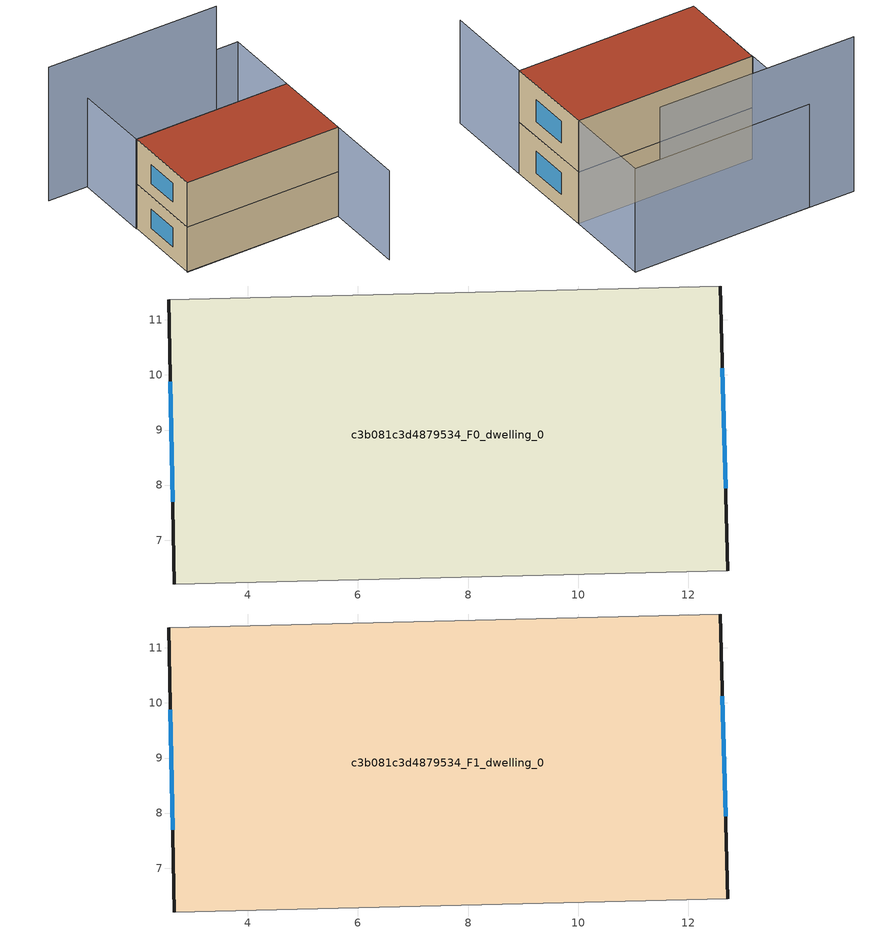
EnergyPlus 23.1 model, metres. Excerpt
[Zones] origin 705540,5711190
c3b081c3d4879534_F0_dwelling_0
 floor ground (EU_floor_Construction): 12.58,11.62 12.72,6.44 2.66,6.2 2.56,11.37 z0
 wall outside (EU_wall_Construction): 12.72,6.44 12.58,11.62 / 2.56,11.37 2.66,6.2 z0:3
 wall adiabatic (EU_wall_Construction): 2.66,6.2 12.72,6.44 / 12.58,11.62 2.56,11.37 z0:3
 window (EU_Window_Construction): 12.68,7.94 12.62,10.12 / 2.59,9.87 2.63,7.7 z0.87:2.13
c3b081c3d4879534_F1_dwelling_0
 floor to c3b081c3d4879534_F0_dwelling_0 (EU_floor_Construction): 12.58,11.62 12.72,6.44 2.66,6.2 2.56,11.37 z3
 wall outside (EU_wall_Construction): 12.72,6.44 12.58,11.62 / 2.56,11.37 2.66,6.2 z3:6
 wall adiabatic (EU_wall_Construction): 2.66,6.2 12.72,6.44 / 12.58,11.62 2.56,11.37 z3:6
 window (EU_Window_Construction): 12.68,7.94 12.62,10.12 / 2.59,9.87 2.63,7.7 z3.87:5.13
 roof outside (EU_roof_Construction): 12.72,6.44 12.58,11.62 2.56,11.37 2.66,6.2 z6
shading: 2.66,6.2 12.72,6.44 / 12.72,6.44 12.84,1.28 / 12.45,16.57 12.58,11.61 / 12.58,11.61 2.53,11.36 / 2.53,11.36 2.41,16.31 / 2.41,16.31 12.45,16.57 z0:6; 10.98,16.47 -0.15,16.27 z0:9
[Building]
EU S2 Campaign: North Axis=0; Terrain=City; Solar Distribution=FullExterior
[Site:Location]
London: Latitude=51.5; Longitude=-0.5; Time Zone=0; Elevation=25
[SizingPeriod:WeatherFileDays]
AnnualSizingPeriod: Begin Month=1; Begin Day of Month=1; End Month=12; End Day of Month=31; Day of Week for Start Day=Monday; Use Weather File Daylight Saving Period=No; Use Weather File Rain and Snow Indicators=No
[MATERIAL]
EU_InternalMass_Material: Roughness=MediumRough; Thickness=0.1; Conductivity=1; Density=1800; Specific Heat=900; Thermal Absorptance=0.9; Solar Absorptance=0.7; Visible Absorptance=0.7
[MATERIAL:NOMASS] Roughness=MediumRough; Thermal Absorptance=0.9; Solar Absorptance=0.7; Visible Absorptance=0.7
Name | Thermal Resistance
EU_wall_NoMass | 0.724719
EU_roof_NoMass | 2.98947
EU_floor_NoMass | 2.39157
[WINDOWMATERIAL:SIMPLEGLAZINGSYSTEM]
EU_Window_SimpleGlazing: UFactor=2.63425; Solar Heat Gain Coefficient=0.76; Visible Transmittance=0.76
[CONSTRUCTION]
EU_wall_Construction: EU_wall_NoMass
EU_roof_Construction: EU_roof_NoMass
EU_floor_Construction: EU_floor_NoMass
EU_Window_Construction: EU_Window_SimpleGlazing
EU_InternalMass_Construction: EU_InternalMass_Material
[ZONE] Type=1; Multiplier=1; Ceiling Height=autocalculate; Volume=155.701; Floor Area=autocalculate; Part of Total Floor Area=Yes
c3b081c3d4879534_F0_dwelling_0; c3b081c3d4879534_F1_dwelling_0
[INTERNALMASS] Construction=EU_InternalMass_Construction; Surface Area=51.9004
Name | Zone or ZoneList
c3b081c3d4879534_F0_dwelling_0_EU_InternalMass | c3b081c3d4879534_F0_dwelling_0
c3b081c3d4879534_F1_dwelling_0_EU_InternalMass | c3b081c3d4879534_F1_dwelling_0
[OTHEREQUIPMENT] Fuel Type=Electricity; Design Level Calculation Method=Watts/Area; Power per Zone Floor Area=1; Fraction Latent=0; Fraction Radiant=0; Fraction Lost=0; Carbon Dioxide Generation Rate=0; EndUse Subcategory=EU_Step8_InternalGains
Name | Zone or ZoneList or Space or SpaceList | Schedule
EU_Step8_InternalGain_c3b081c3d4879534_F0_dwelling_0_f000 | c3b081c3d4879534_F0_dwelling_0 | EU_Step8_GainSchedule_c3b081c3d4879534_F0_dwelling_0_f000
EU_Step8_InternalGain_c3b081c3d4879534_F1_dwelling_0_f000 | c3b081c3d4879534_F1_dwelling_0 | EU_Step8_GainSchedule_c3b081c3d4879534_F1_dwelling_0_f000
[ZONEVENTILATION:DESIGNFLOWRATE] Schedule=EU_AlwaysOn; Design Flow Rate Calculation Method=AirChanges/Hour; Air Changes per Hour=0.418135; Ventilation Type=Natural; Fan Pressure Rise=0; Fan Total Efficiency=1; Constant Term Coefficient=1; Temperature Term Coefficient=0; Velocity Term Coefficient=0; Velocity Squared Term Coefficient=0; Minimum Indoor Temperature=-100; Maximum Indoor Temperature=100; Delta Temperature=-100; Minimum Outdoor Temperature=-100; Maximum Outdoor Temperature=100; Maximum Wind Speed=40
Name | Zone or ZoneList or Space or SpaceList
EU_ConstantAir_c3b081c3d4879534_F0_dwelling_0 | c3b081c3d4879534_F0_dwelling_0
EU_ConstantAir_c3b081c3d4879534_F1_dwelling_0 | c3b081c3d4879534_F1_dwelling_0
[HVACTEMPLATE:THERMOSTAT] Constant Heating Setpoint=20; Constant Cooling Setpoint=50
EU_HeatOnly_c3b081c3d4879534_F0_dwelling_0; EU_HeatOnly_c3b081c3d4879534_F1_dwelling_0
[HVACTEMPLATE:ZONE:IDEALLOADSAIRSYSTEM] System Availability Schedule=EU_AlwaysOn; Maximum Heating Supply Air Temperature=50; Minimum Cooling Supply Air Temperature=13; Maximum Heating Supply Air Humidity Ratio=0.0156; Minimum Cooling Supply Air Humidity Ratio=0.0077; Heating Limit=NoLimit; Cooling Limit=NoLimit; Heating Availability Schedule=EU_AlwaysOn; Cooling Availability Schedule=EU_CoolingOff; Dehumidification Control Type=ConstantSensibleHeatRatio; Cooling Sensible Heat Ratio=0.7; Dehumidification Setpoint=60; Humidification Control Type=None; Humidification Setpoint=30; Outdoor Air Method=None; Outdoor Air Flow Rate per Person=0.00944; Outdoor Air Flow Rate per Zone Floor Area=0; Outdoor Air Flow Rate per Zone=0; Demand Controlled Ventilation Type=None; Outdoor Air Economizer Type=NoEconomizer; Heat Recovery Type=None; Sensible Heat Recovery Effectiveness=0.7; Latent Heat Recovery Effectiveness=0.65
Name | Template Thermostat
c3b081c3d4879534_F0_dwelling_0 | EU_HeatOnly_c3b081c3d4879534_F0_dwelling_0
c3b081c3d4879534_F1_dwelling_0 | EU_HeatOnly_c3b081c3d4879534_F1_dwelling_0
[SIZING:ZONE] Zone Cooling Design Supply Air Temperature Input Method=SupplyAirTemperature; Zone Cooling Design Supply Air Temperature=13; Zone Heating Design Supply Air Temperature Input Method=SupplyAirTemperature; Zone Heating Design Supply Air Temperature=50; Zone Cooling Design Supply Air Humidity Ratio=0.008; Zone Heating Design Supply Air Humidity Ratio=0.008; Cooling Design Air Flow Method=DesignDay; Cooling Design Air Flow Rate=0; Cooling Minimum Air Flow per Zone Floor Area=0.000762; Cooling Minimum Air Flow=0; Cooling Minimum Air Flow Fraction=0.2; Heating Design Air Flow Method=DesignDay; Heating Design Air Flow Rate=0; Heating Maximum Air Flow per Zone Floor Area=0.002032; Heating Maximum Air Flow=0.141576; Heating Maximum Air Flow Fraction=0.3; Account for Dedicated Outdoor Air System=No; Dedicated Outdoor Air System Control Strategy=NeutralSupplyAir; Dedicated Outdoor Air Low Setpoint Temperature for Design=autosize; Dedicated Outdoor Air High Setpoint Temperature for Design=autosize; Zone Load Sizing Method=Sensible Load Only No Latent Load; Zone Latent Cooling Design Supply Air Humidity Ratio Input Method=HumidityRatioDifference; Zone Cooling Design Supply Air Humidity Ratio Difference=0.005; Zone Latent Heating Design Supply Air Humidity Ratio Input Method=HumidityRatioDifference; Zone Humidification Design Supply Air Humidity Ratio Difference=0.005
c3b081c3d4879534_F0_dwelling_0; c3b081c3d4879534_F1_dwelling_0
[SCHEDULE:CONSTANT]
Name | Hourly Value
EU_AlwaysOn | 1
EU_CoolingOff | 0
[SCHEDULE:FILE] Column Number=1; Rows to Skip at Top=0; Number of Hours of Data=8760; Column Separator=Comma; Interpolate to Timestep=No; Minutes per Item=60; Adjust Schedule for Daylight Savings=Yes
Name | File
EU_Step8_GainSchedule_c3b081c3d4879534_F0_dwelling_0_f000 | ../../schedules/c3b081c3d4879534/c3b081c3d4879534_F0_dwelling_0_f000_gain.csv
EU_Step8_GainSchedule_c3b081c3d4879534_F1_dwelling_0_f000 | ../../schedules/c3b081c3d4879534/c3b081c3d4879534_F1_dwelling_0_f000_gain.csv
